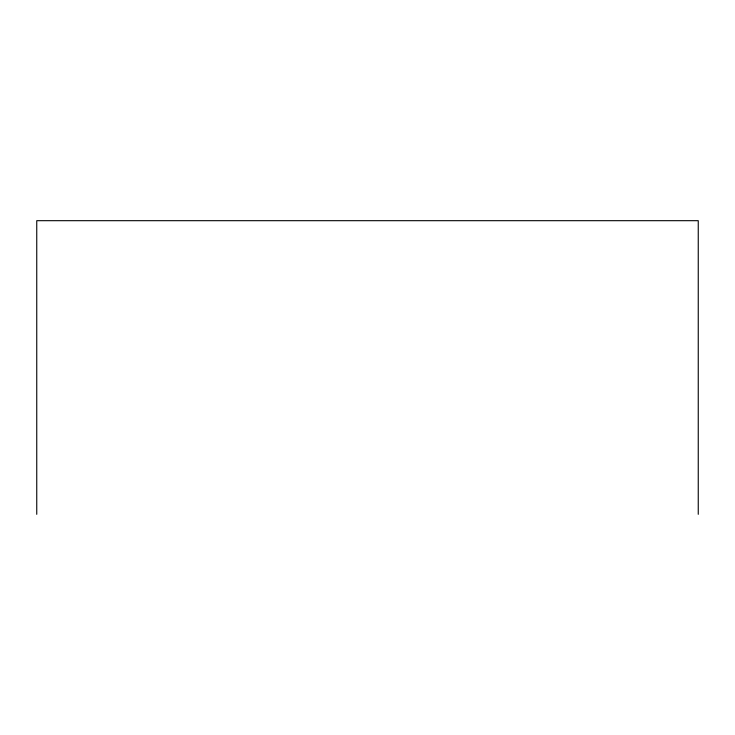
<?xml version="1.0" encoding="UTF-8"?>
<svg xmlns="http://www.w3.org/2000/svg" width="735" height="735" viewBox="0 0 735 735"><rect width="100%" height="100%" fill="white"/><g stroke="black" fill="none" stroke-linecap="round" stroke-linejoin="round"><path stroke-width="1.1" d="M698.25 514.316L698.25 220.684L36.75 220.684L36.75 514.316"/></g></svg>
